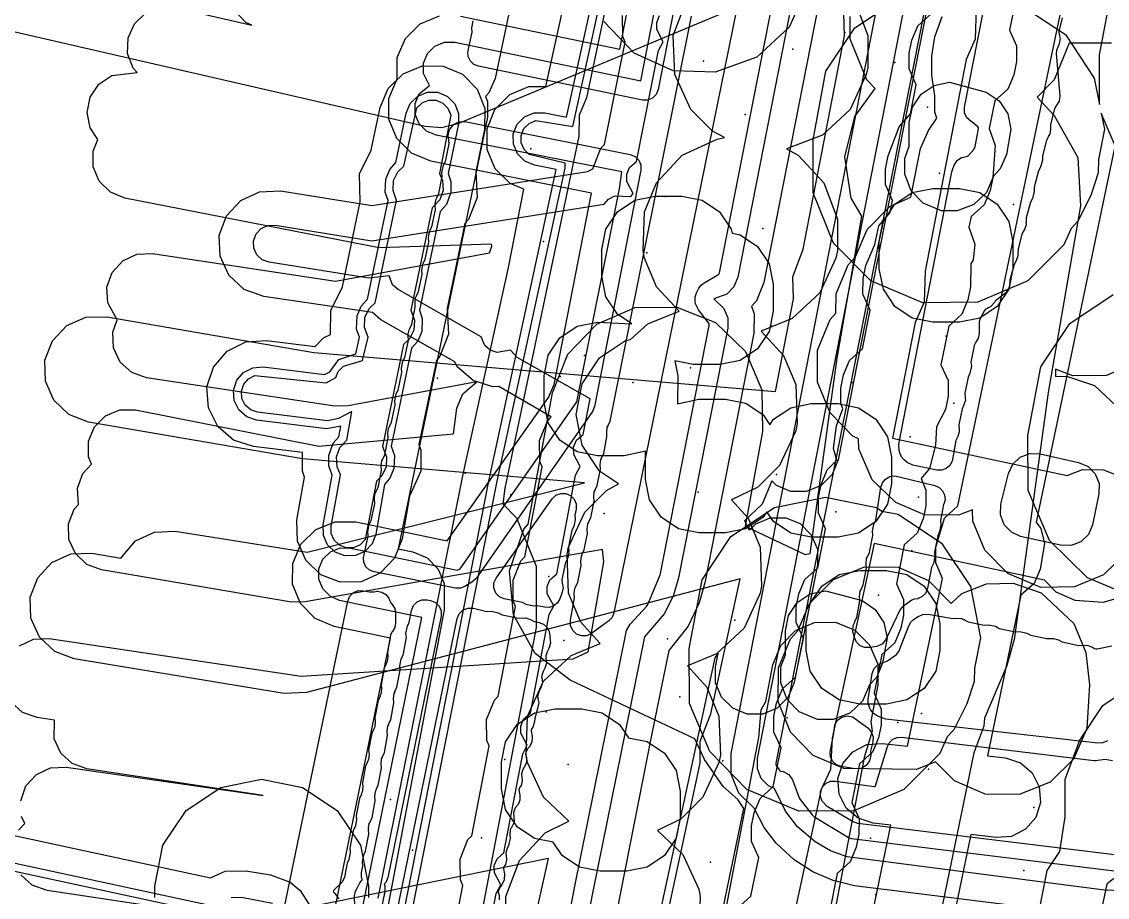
# Model space of a CAD drawing. Header units: metres. Extents: x 3158 to 3711, y 9867 to 11440.
# Drawn here: x 3332.65 to 3373.27, y 10720.87 to 10753.62 of the extents above; entities that cross this region are included whole.
import ezdxf

# ---------------------------------------------------------------- set-up
doc = ezdxf.new("R2010")
doc.units = ezdxf.units.M
for name, color, linetype in [('AI_GREENING_EXCLUSIONS', 1, 'Continuous'), ('AI_GREENING_LAWN', 82, 'Continuous'), ('AI_GREENING_REJECTED', 6, 'Continuous')]:
    doc.layers.add(name, color=color, linetype=linetype)

msp = doc.modelspace()

# ---------------------------------------------------------------- linework, layer by layer
at = {"layer": 'AI_GREENING_EXCLUSIONS'}
for points in [[(3378.66, 10815.818), (3363.198, 10737.231), (3362.975, 10736.69), (3362.562, 10736.275), (3362.022, 10736.05), (3361.436, 10736.049), (3360.895, 10736.271), (3360.723, 10736.443), (3360.356, 10735.572), (3359.703, 10734.957), (3359.877, 10734.6), (3360.118, 10734.841), (3360.658, 10735.066), (3361.243, 10735.067), (3361.785, 10734.845), (3362.199, 10734.432), (3362.424, 10733.891), (3362.426, 10733.306), (3361.559, 10728.901), (3361.336, 10728.36), (3360.923, 10727.945), (3360.383, 10727.72), (3359.797, 10727.719), (3359.256, 10727.941), (3358.842, 10728.354), (3358.616, 10728.895), (3358.615, 10729.48), (3358.718, 10730), (3358.594, 10729.829), (3356.417, 10719.764)], [(3373.047, 10720.147), (3363.82, 10721.301), (3363.011, 10721.499), (3362.251, 10721.827), (3361.554, 10722.276), (3360.889, 10722.899), (3360.439, 10723.481), (3360.057, 10724.203), (3359.492, 10724.763), (3359.198, 10725.48), (3359.199, 10726.254), (3366, 10761.048), (3368.913, 10775.19)], [(3373.847, 10721.116), (3373.17, 10721.14), (3363.536, 10722.382), (3362.913, 10722.611), (3362.338, 10722.94), (3361.68, 10723.511), (3361.23, 10724.093), (3360.824, 10724.943), (3360.598, 10725.039), (3360.326, 10725.315), (3360.179, 10725.673), (3360.18, 10726.06), (3366.979, 10760.846), (3369.893, 10774.994)], [(3373.385, 10774.372), (3373.025, 10773.615), (3370.524, 10762.243), (3370.905, 10761.408), (3370.884, 10760.627), (3369.98, 10756.647), (3369.662, 10755.934), (3369.096, 10755.397), (3368.554, 10755.115), (3368.363, 10754.134), (3368.326, 10752.971), (3367.989, 10752.206), (3366.453, 10744.291), (3366.416, 10743.127), (3366.079, 10742.363), (3365.241, 10738.044), (3371.768, 10736.642), (3372.345, 10736.871), (3373.126, 10736.859), (3374.111, 10736.476)], [(3352.79, 10763.019), (3350.365, 10751.493), (3350.135, 10750.955), (3350.005, 10750.828), (3350.082, 10750.638), (3350.077, 10750.053), (3346.738, 10733.906), (3347.291, 10733.791), (3347.83, 10733.563), (3348.24, 10733.146), (3348.46, 10732.604), (3348.466, 10731.617), (3346.298, 10720.257)], [(3356.215, 10762.299), (3353.79, 10750.772), (3353.511, 10750.119), (3353.505, 10749.344), (3350.731, 10736.176), (3350.659, 10735.583), (3351.165, 10735.069), (3351.898, 10733.261), (3351.904, 10730.96), (3349.736, 10719.601)], [(3344.376, 10715.453), (3347.628, 10731.338), (3344.549, 10731.975), (3344.19, 10732.127), (3343.916, 10732.405), (3343.769, 10732.766), (3343.772, 10733.156), (3343.924, 10733.516), (3344.202, 10733.79), (3344.564, 10733.936), (3344.954, 10733.933), (3345.191, 10733.884), (3345.201, 10733.884), (3348.943, 10733.111), (3349.053, 10733.154), (3353.42, 10739.404), (3355.023, 10747.365), (3355.104, 10748.005), (3348.156, 10749.38), (3347.796, 10749.529), (3347.52, 10749.804), (3347.37, 10750.165), (3347.37, 10750.555), (3347.519, 10750.916), (3347.908, 10751.239), (3347.681, 10751.683), (3347.683, 10752.073), (3347.836, 10752.433), (3348.113, 10752.706), (3348.475, 10752.853), (3348.865, 10752.85), (3355.819, 10751.412), (3357.303, 10758.984)], [(3349.068, 10753.829), (3355.032, 10752.596), (3356.312, 10759.127)], [(3362.176, 10757.973), (3359.446, 10744.063), (3359.298, 10743.702), (3359.036, 10743.435), (3358.547, 10743.25), (3358.929, 10742.894), (3359.07, 10742.547), (3359.071, 10742.157), (3357.234, 10732.822), (3357.044, 10732.169), (3356.701, 10731.48), (3355.952, 10730.608), (3354.029, 10721.083), (3351.634, 10708.817)], [(3363.173, 10757.895), (3360.427, 10743.87), (3360.148, 10743.176), (3359.956, 10742.973), (3360.057, 10742.712), (3360.052, 10741.964), (3358.216, 10732.629), (3358.001, 10731.882), (3357.586, 10731.013), (3356.868, 10730.095), (3356.211, 10726.867), (3352.679, 10708.95)], [(3345.985, 10720.84), (3349.172, 10736.7), (3350.871, 10744.423), (3351.444, 10747.353), (3350.925, 10747.566), (3350.371, 10748.115), (3350.07, 10748.835), (3350.067, 10749.615), (3350.362, 10750.338), (3350.912, 10750.892), (3351.632, 10751.193), (3352.261, 10751.196), (3353.517, 10756.866)], [(3346.933, 10720.229), (3350.15, 10736.491), (3352.651, 10748.093), (3351.839, 10748.252), (3351.478, 10748.399), (3351.201, 10748.674), (3351.05, 10749.034), (3351.048, 10749.424), (3351.196, 10749.785), (3351.471, 10750.062), (3351.831, 10750.213), (3352.221, 10750.215), (3353.041, 10750.055), (3354.496, 10756.658)], [(3347.228, 10720.17), (3350.443, 10736.429), (3352.992, 10748.14), (3352.994, 10748.332), (3351.643, 10748.65), (3351.449, 10748.842), (3351.344, 10749.094), (3351.343, 10749.367), (3351.446, 10749.62), (3351.639, 10749.814), (3351.89, 10749.919), (3353.273, 10749.704), (3354.789, 10756.596)], [(3364.027, 10756.093), (3348.967, 10749.798), (3348.365, 10749.65), (3347.747, 10749.694), (3328.982, 10754.011)], [(3362.059, 10754.94), (3361.364, 10753.412), (3360.157, 10752.297), (3358.596, 10751.729), (3357.031, 10751.788), (3355.565, 10752.438), (3354.43, 10753.623)], [(3370.082, 10754.219), (3371.704, 10753.136), (3372.788, 10751.513), (3372.984, 10750.528), (3372.984, 10752.375), (3373.469, 10754.94)], [(3350.77, 10719.71), (3350.77, 10720.897), (3351.278, 10722.252), (3352.238, 10723.283), (3353.126, 10723.712), (3352.182, 10724.612), (3351.579, 10725.917), (3351.524, 10726.188), (3351.579, 10727.647), (3352.182, 10728.952), (3353.213, 10729.911), (3354.293, 10730.363), (3353.571, 10731.156), (3353.118, 10732.24), (3353.063, 10733.698), (3353.118, 10733.969), (3353.72, 10735.274), (3354.531, 10736.085), (3354.982, 10736.33), (3354.273, 10736.804), (3353.623, 10737.777), (3353.395, 10738.925), (3353.623, 10740.073), (3354.273, 10741.046), (3355.246, 10741.696), (3355.429, 10741.733), (3356.086, 10742.317), (3357.249, 10742.787), (3356.41, 10743.698), (3355.957, 10744.781), (3355.902, 10745.052), (3355.957, 10746.511), (3356.41, 10747.594), (3357.37, 10748.626), (3358.674, 10749.229), (3358.944, 10749.283), (3358.502, 10749.524), (3357.692, 10750.335), (3357.09, 10751.64), (3357.035, 10753.098), (3357.543, 10754.453)], [(3363.801, 10754.453), (3364.309, 10753.098), (3364.309, 10751.911), (3364.255, 10751.64), (3363.652, 10750.335), (3362.62, 10749.375), (3361.267, 10748.867), (3361.709, 10748.626), (3362.668, 10747.594), (3363.176, 10746.24), (3363.176, 10745.052), (3363.122, 10744.781), (3362.519, 10743.476), (3361.487, 10742.517), (3360.324, 10742.047), (3361.163, 10741.136), (3361.616, 10740.053), (3361.671, 10738.594), (3361.616, 10738.323), (3361.014, 10737.018), (3360.203, 10736.208), (3359.216, 10735.738), (3359.83, 10735.053), (3360.283, 10733.969), (3360.338, 10732.511), (3360.283, 10732.24), (3359.68, 10730.935), (3358.649, 10729.975), (3357.569, 10729.524), (3358.291, 10728.73), (3358.744, 10727.647), (3358.799, 10726.188), (3358.744, 10725.917), (3358.142, 10724.612), (3357.331, 10723.802), (3356.443, 10723.374), (3357.388, 10722.473), (3357.99, 10721.168), (3358.045, 10720.897), (3357.99, 10719.439)], [(3373.798, 10748.449), (3373.049, 10750.2), (3373.168, 10749.6), (3372.943, 10748.466), (3372.927, 10747.961), (3372.659, 10747.122), (3372.172, 10746.155), (3371.923, 10745.888), (3371.651, 10745.275), (3370.3, 10743.925), (3368.431, 10743.127), (3366.374, 10743.111), (3364.427, 10743.925), (3363.033, 10745.339), (3362.262, 10747.223), (3362.262, 10749.201), (3362.747, 10751.766), (3363.831, 10753.389), (3365.453, 10754.472)], [(3369.911, 10754.786), (3369.609, 10753.307), (3369.881, 10752.714), (3369.878, 10752.128), (3369.778, 10751.638), (3369.551, 10751.099), (3369.067, 10750.66), (3368.856, 10749.627), (3369.077, 10748.99), (3368.991, 10747.796), (3368.891, 10747.306), (3368.663, 10746.767), (3368.179, 10746.328), (3368.098, 10745.931), (3368.319, 10745.295), (3368.254, 10744.714), (3368.172, 10744.567), (3368.153, 10743.704), (3368.053, 10743.214), (3367.827, 10742.675), (3367.343, 10742.236), (3367.049, 10740.789), (3367.321, 10740.195), (3367.319, 10739.61), (3367.219, 10739.12), (3366.878, 10738.467), (3366.841, 10737.787), (3366.615, 10736.912), (3366.31, 10736.533), (3366.487, 10736.101), (3366.484, 10735.516), (3366.384, 10735.026), (3366.158, 10734.486), (3365.674, 10734.047), (3365.38, 10732.6), (3365.652, 10732.006), (3365.65, 10731.421), (3365.55, 10730.931), (3365.323, 10730.391), (3364.84, 10729.952), (3364.545, 10728.505), (3364.818, 10727.912), (3364.815, 10727.326), (3364.715, 10726.836), (3364.489, 10726.297), (3364.005, 10725.857), (3363.711, 10724.411), (3363.983, 10723.817), (3363.981, 10723.232), (3363.881, 10722.742), (3363.654, 10722.202), (3363.171, 10721.763), (3362.876, 10720.316)], [(3338.432, 10754.137), (3341.264, 10753.486), (3341.043, 10753.585), (3340.641, 10754.011)], [(3332.566, 10730.28), (3333.095, 10730.529), (3333.68, 10730.556), (3343.111, 10729.139), (3353.293, 10729.794), (3353.853, 10730.055), (3354.439, 10733.423), (3354.39, 10733.882), (3343.258, 10731.917), (3342.748, 10731.915), (3335.634, 10733.114), (3335.087, 10733.322), (3334.661, 10733.723), (3334.421, 10734.257), (3334.404, 10734.842), (3334.612, 10735.389), (3334.779, 10735.567), (3334.744, 10736.167), (3334.943, 10736.718), (3335.263, 10737.07), (3335.15, 10737.343), (3335.15, 10737.929), (3335.374, 10738.469), (3335.788, 10738.883), (3336.329, 10739.107), (3336.914, 10739.107), (3343.776, 10737.739), (3348.805, 10738.202), (3348.934, 10739.169), (3349.163, 10739.707), (3349.68, 10740.156), (3344.874, 10739.248), (3344.373, 10739.239), (3337.322, 10740.299), (3336.772, 10740.497), (3336.339, 10740.891), (3336.09, 10741.421), (3336.062, 10742.005), (3336.227, 10742.474), (3335.869, 10743.103), (3335.842, 10743.688), (3336.04, 10744.238), (3336.434, 10744.671), (3336.963, 10744.92), (3337.548, 10744.948), (3344.4, 10743.918), (3350.16, 10744.973), (3350.24, 10745.23), (3350.233, 10745.305), (3346.03, 10745.163), (3336.51, 10747.017), (3335.969, 10747.239), (3335.553, 10747.651), (3335.327, 10748.191), (3335.325, 10748.776), (3335.503, 10749.213), (3335.213, 10749.645), (3335.097, 10750.219), (3335.21, 10750.793), (3335.533, 10751.281), (3336.019, 10751.607), (3336.971, 10751.724), (3336.825, 10751.88), (3336.617, 10752.427), (3336.634, 10753.012), (3336.874, 10753.546), (3337.3, 10753.947)], [(3356.541, 10718.943), (3358.042, 10725.882), (3358.035, 10726.712), (3358.443, 10727.735), (3359.535, 10732.785), (3343.305, 10728.528), (3342.471, 10728.49), (3334.621, 10729.791), (3333.891, 10730.066), (3333.321, 10730.6), (3333, 10731.311), (3332.975, 10732.091), (3333.25, 10732.821), (3333.784, 10733.39), (3334.495, 10733.712), (3335.275, 10733.737), (3336.356, 10733.558), (3336.911, 10734.203), (3337.62, 10734.53), (3338.399, 10734.562), (3343.34, 10733.784), (3353.709, 10736.375), (3343.162, 10737.264), (3335.149, 10738.646), (3334.42, 10738.927), (3333.855, 10739.465), (3333.539, 10740.179), (3333.52, 10740.959), (3333.801, 10741.687), (3334.339, 10742.252), (3335.052, 10742.568), (3335.832, 10742.587), (3343.586, 10741.242), (3360.862, 10739.786), (3361.534, 10743.249), (3361.51, 10744.079), (3361.896, 10745.11), (3363.445, 10753.092), (3363.42, 10753.923)], [(3348.504, 10717.954), (3349.154, 10721.314), (3349.066, 10721.522), (3349.059, 10722.302), (3349.352, 10723.026), (3349.494, 10723.17), (3350.144, 10726.531), (3350.056, 10726.738), (3350.049, 10727.519), (3350.342, 10728.242), (3350.484, 10728.387), (3351.134, 10731.748), (3351.046, 10731.955), (3351.039, 10732.735), (3351.331, 10733.459), (3351.474, 10733.604), (3352.124, 10736.965), (3352.036, 10737.172), (3352.029, 10737.952), (3352.321, 10738.676), (3352.468, 10738.846), (3350.505, 10739.975), (3350.281, 10739.959), (3349.54, 10740.205), (3348.95, 10740.715), (3348.859, 10740.897), (3346.091, 10742.47), (3345.773, 10742.744), (3341.707, 10743.339), (3340.975, 10743.609), (3340.402, 10744.14), (3340.076, 10744.849), (3340.046, 10745.628), (3340.317, 10746.36), (3340.847, 10746.933), (3341.556, 10747.259), (3342.335, 10747.289), (3345.758, 10746.744), (3353.822, 10748.011), (3354.022, 10748.113), (3354.318, 10748.888), (3354.462, 10749.032), (3355.227, 10752.859), (3355.14, 10753.067), (3355.138, 10753.847)], [(3349.707, 10717.319), (3350.408, 10721.013), (3350.58, 10721.338), (3350.339, 10721.787), (3350.337, 10722.06), (3350.439, 10722.313), (3350.697, 10722.536), (3351.398, 10726.23), (3351.57, 10726.554), (3351.329, 10727.003), (3351.327, 10727.276), (3351.429, 10727.53), (3351.687, 10727.753), (3352.388, 10731.447), (3352.56, 10731.771), (3352.319, 10732.22), (3352.316, 10732.493), (3352.419, 10732.746), (3352.677, 10732.969), (3353.377, 10736.663), (3353.55, 10736.988), (3353.309, 10737.437), (3353.306, 10737.71), (3353.409, 10737.963), (3353.666, 10738.186), (3353.919, 10739.517), (3351.196, 10741.064), (3350.944, 10741.332), (3350.441, 10741.249), (3350.182, 10741.335), (3349.976, 10741.514), (3349.848, 10741.83), (3346.733, 10743.6), (3346.526, 10743.779), (3346.397, 10744.112), (3345.646, 10744.028), (3341.911, 10744.623), (3341.655, 10744.717), (3341.454, 10744.903), (3341.34, 10745.151), (3341.33, 10745.424), (3341.424, 10745.68), (3341.61, 10745.881), (3341.858, 10745.995), (3342.131, 10746.005), (3345.757, 10745.428), (3354.447, 10746.793), (3354.605, 10746.979), (3354.848, 10747.104), (3355.451, 10747.088), (3355.536, 10747.192), (3355.298, 10747.643), (3355.297, 10747.916), (3355.401, 10748.168), (3355.66, 10748.39), (3356.478, 10752.549), (3356.653, 10752.873), (3356.415, 10753.323), (3356.414, 10753.596), (3356.518, 10753.849)], [(3343.601, 10716.651), (3346.448, 10730.561), (3344.347, 10730.995), (3343.628, 10731.299), (3343.08, 10731.855), (3342.787, 10732.579), (3342.793, 10733.359), (3343.097, 10734.078), (3343.653, 10734.625), (3344.376, 10734.918), (3345.157, 10734.912), (3345.393, 10734.864), (3345.403, 10734.864), (3348.574, 10734.209), (3352.369, 10739.57), (3352.575, 10740.051), (3353.977, 10747.208), (3347.962, 10748.399), (3347.241, 10748.697), (3346.689, 10749.248), (3346.389, 10749.969), (3346.389, 10750.749), (3346.702, 10751.486), (3346.704, 10752.276), (3347.008, 10752.994), (3347.564, 10753.542), (3348.287, 10753.835)], [(3358.844, 10720.16), (3359.679, 10724.188), (3359.446, 10724.532), (3358.904, 10725.014), (3358.201, 10726.03), (3357.844, 10726.792), (3353.178, 10728.989), (3351.861, 10729.987), (3351.059, 10731.433), (3350.91, 10733.08), (3351.44, 10734.645), (3351.608, 10734.828), (3352.508, 10739.736), (3353.084, 10741.186), (3354.171, 10742.306), (3355.604, 10742.925), (3357.164, 10742.948), (3358.615, 10742.372), (3359.735, 10741.285), (3360.353, 10739.852), (3360.377, 10738.292), (3359.727, 10734.748), (3361.964, 10733.694), (3362.159, 10733.732), (3363.165, 10741.034), (3364.089, 10746.352), (3363.685, 10747.019), (3363.449, 10748.561), (3363.821, 10750.077), (3364.587, 10751.12), (3364.278, 10751.45), (3363.658, 10752.972), (3363.658, 10753.815)], [(3359.453, 10720.476), (3359.936, 10720.915), (3360.231, 10722.362), (3359.958, 10722.955), (3359.961, 10723.541), (3360.061, 10724.031), (3360.288, 10724.57), (3360.771, 10725.01), (3361.066, 10726.456), (3360.793, 10727.05), (3360.796, 10727.635), (3360.896, 10728.125), (3361.122, 10728.665), (3361.605, 10729.104), (3361.9, 10730.551), (3361.628, 10731.145), (3361.63, 10731.73), (3361.73, 10732.22), (3361.957, 10732.759), (3362.44, 10733.199), (3362.735, 10734.646), (3362.462, 10735.239), (3362.465, 10735.824), (3362.565, 10736.314), (3362.791, 10736.854), (3363.156, 10737.215), (3363.029, 10737.655), (3363.147, 10738.501), (3363.375, 10739.143), (3363.297, 10739.334), (3363.299, 10739.919), (3363.399, 10740.409), (3363.626, 10740.949), (3364.109, 10741.388), (3364.404, 10742.835), (3364.131, 10743.429), (3364.134, 10744.014), (3364.234, 10744.504), (3364.574, 10745.288), (3364.723, 10745.99), (3365.148, 10746.479), (3365.241, 10746.931), (3364.969, 10747.525), (3364.972, 10748.11), (3365.073, 10748.6), (3365.482, 10749.689), (3365.906, 10750.176), (3366.128, 10751.261), (3365.856, 10751.854), (3365.859, 10752.44), (3365.959, 10752.93), (3366.186, 10753.469), (3366.669, 10753.908)], [(3374.012, 10733.786), (3373.135, 10732.931), (3372.051, 10732.478), (3370.782, 10732.461), (3369.55, 10732.976), (3368.695, 10733.853), (3368.242, 10734.937), (3368.225, 10735.363), (3367.707, 10735.164), (3366.438, 10735.181), (3365.355, 10735.634), (3364.478, 10736.489), (3364.478, 10736.489), (3363.979, 10737.64), (3363.963, 10738.019), (3363.752, 10738.122), (3362.903, 10738.99), (3362.436, 10740.143), (3362.436, 10741.331), (3362.903, 10742.484), (3363.116, 10742.715), (3363.13, 10743.447), (3363.583, 10744.531), (3363.855, 10744.821), (3364.284, 10745.847), (3365.133, 10746.714), (3365.919, 10747.058), (3366.285, 10748.879), (3366.584, 10749.552), (3366.899, 10750.006), (3366.821, 10750.236), (3366.821, 10750.865), (3366.704, 10751.608), (3366.705, 10752.326), (3366.822, 10753.053), (3367.099, 10753.809)], [(3364.146, 10718.627), (3365.179, 10723.569), (3364.51, 10723.648), (3363.953, 10723.829), (3363.508, 10724.209), (3363.243, 10724.731), (3363.197, 10725.314), (3363.378, 10725.871), (3363.758, 10726.316), (3364.279, 10726.582), (3364.863, 10726.628), (3365.795, 10726.517), (3367.109, 10732.799), (3366.853, 10733.38), (3366.858, 10733.965), (3367.186, 10735.054), (3367.677, 10735.514), (3371.516, 10753.877)], [(3374.45, 10753.249), (3370.613, 10734.901), (3370.783, 10734.667), (3370.918, 10734.098), (3370.764, 10733.149), (3370.535, 10732.61), (3370.042, 10732.17), (3368.786, 10726.163), (3369.463, 10726.082), (3370.02, 10725.901), (3370.465, 10725.521), (3370.73, 10725), (3370.776, 10724.416), (3370.595, 10723.86), (3370.215, 10723.415), (3369.694, 10723.149), (3369.11, 10723.103), (3368.17, 10723.215), (3367.316, 10719.13)], [(3373.434, 10752.814), (3371.85, 10752.814), (3371.28, 10751.45), (3370.654, 10750.803), (3371.285, 10750.113), (3372.173, 10748.535), (3372.275, 10746.728), (3371.061, 10739.747), (3369.784, 10730.512), (3369.503, 10729.505), (3368.682, 10727.576), (3368.658, 10727.274), (3368.281, 10726.27), (3365.856, 10714.569)], [(3374.334, 10732.067), (3372.529, 10732.822), (3371.114, 10734.216), (3370.316, 10736.085), (3370.3, 10738.142), (3370.785, 10740.707), (3371.869, 10742.329), (3373.491, 10743.413)], [(3374.4, 10740.886), (3373.25, 10740.388), (3371.981, 10740.371), (3371.336, 10740.623), (3371.336, 10740.355), (3371.75, 10740.366), (3372.8, 10740.014), (3374.024, 10738.855)], [(3373.85, 10732.103), (3373.104, 10731.892), (3372.076, 10731.973), (3371.359, 10732.282), (3370.924, 10732.732), (3364.556, 10734.1), (3362.982, 10726.819), (3362.919, 10725.656), (3362.566, 10724.899), (3360.784, 10716.656)], [(3352.558, 10686.692), (3360.24, 10726.851), (3360.318, 10727.88), (3360.498, 10728.198), (3360.761, 10729.568), (3361.055, 10730.291), (3361.604, 10730.846), (3362.323, 10731.15), (3363.103, 10731.155), (3363.826, 10730.861), (3364.381, 10730.313), (3364.685, 10729.594), (3364.69, 10728.813), (3364.427, 10727.445), (3364.477, 10727.085), (3364.17, 10726.103), (3356.438, 10685.686)], [(3352.558, 10686.692), (3360.24, 10726.851), (3360.318, 10727.88), (3360.498, 10728.198), (3360.761, 10729.568), (3361.055, 10730.291), (3361.604, 10730.846), (3362.323, 10731.15), (3363.103, 10731.155), (3363.826, 10730.861), (3364.381, 10730.313), (3364.685, 10729.594), (3364.69, 10728.813), (3364.427, 10727.445), (3364.477, 10727.085), (3364.17, 10726.103), (3356.438, 10685.686)], [(3370.724, 10720.347), (3371.028, 10721.878), (3371.499, 10722.581), (3371.499, 10722.581), (3371.699, 10723.877), (3371.699, 10725.283), (3372.24, 10726.75), (3373.108, 10728.048), (3374.405, 10728.915), (3375.936, 10729.219), (3377.467, 10728.915), (3378.764, 10728.048), (3379.631, 10726.75), (3379.797, 10725.916), (3380.041, 10725.283), (3380.057, 10724.045), (3380.13, 10723.652), (3380.057, 10722.881), (3379.808, 10722.062), (3379.336, 10721.236), (3378.761, 10719.831)], [(3332.614, 10724.483), (3332.813, 10725.033), (3333.206, 10725.466), (3333.736, 10725.715), (3334.321, 10725.743), (3341.691, 10724.679), (3335.095, 10725.671), (3334.544, 10725.869), (3334.111, 10726.263), (3333.862, 10726.793), (3333.876, 10727.493), (3333.234, 10727.59), (3332.683, 10727.788), (3332.25, 10728.182)], [(3337.631, 10720.857), (3337.631, 10721.283), (3337.936, 10722.814), (3338.803, 10724.112), (3340.1, 10724.979), (3341.631, 10725.283), (3343.162, 10724.979), (3344.46, 10724.112), (3345.327, 10722.814), (3345.631, 10721.283), (3345.631, 10720.857)], [(3332.537, 10723.381), (3332.767, 10723.633), (3332.642, 10723.898)], [(3329.687, 10720.264), (3329.4, 10720.989), (3329.413, 10721.77), (3329.723, 10722.486), (3330.284, 10723.028), (3331.009, 10723.315), (3331.789, 10723.303), (3339.711, 10721.594), (3340.264, 10721.842), (3341.044, 10721.864), (3341.965, 10721.708), (3342.694, 10721.43), (3343.071, 10721.124), (3343.493, 10720.467)], [(3330.527, 10720.806), (3330.384, 10721.169), (3330.39, 10721.559), (3330.545, 10721.917), (3330.826, 10722.188), (3331.188, 10722.332), (3331.579, 10722.325), (3339.8, 10720.552)], [(3351.636, 10719.077), (3352.366, 10722.321), (3341.248, 10720.065)], [(3330.969, 10720.772), (3330.779, 10720.968), (3330.679, 10721.222), (3330.683, 10721.495), (3330.792, 10721.746), (3330.988, 10721.936), (3331.242, 10722.036), (3331.515, 10722.032), (3339.783, 10720.248)], [(3340.727, 10720.052), (3333.6, 10721.124), (3333.049, 10721.322), (3332.616, 10721.716)], [(3373.516, 10721.572), (3373.254, 10721.355), (3372.51, 10717.832)], [(3340.487, 10720.867), (3340.877, 10720.878), (3342.031, 10720.653)]]:
    msp.add_lwpolyline(points, dxfattribs=at)
for points in [[(3344.221, 10742.817), (3344.656, 10743.698), (3345.321, 10746.877), (3345.291, 10747.934), (3345.726, 10748.815), (3346.06, 10750.409), (3346.365, 10751.127), (3346.923, 10751.674), (3347.647, 10751.965), (3348.427, 10751.958), (3349.145, 10751.652), (3349.691, 10751.095), (3349.983, 10750.371), (3349.975, 10749.591), (3349.643, 10748.005), (3349.693, 10747.045), (3349.371, 10746.226), (3349.238, 10746.067), (3348.573, 10742.887), (3348.622, 10741.928), (3348.3, 10741.108), (3348.168, 10740.95), (3347.511, 10737.812), (3347.581, 10737.596), (3347.581, 10736.805), (3347.167, 10735.868), (3346.889, 10734.281), (3346.607, 10733.553), (3346.068, 10732.989), (3345.355, 10732.673), (3344.574, 10732.655), (3343.847, 10732.937), (3343.282, 10733.476), (3342.967, 10734.19), (3342.949, 10734.97), (3343.232, 10736.583), (3343.16, 10736.805), (3343.16, 10737.501), (3341.321, 10737.728), (3340.58, 10737.974), (3339.989, 10738.484), (3339.639, 10739.181), (3339.582, 10739.959), (3339.827, 10740.7), (3340.337, 10741.291), (3341.034, 10741.641), (3341.813, 10741.698), (3343.63, 10741.473), (3343.94, 10741.798), (3344.204, 10741.915), (3344.221, 10742.817)], [(3366.306, 10750.914), (3366.792, 10751.239), (3367.366, 10751.353), (3368.743, 10750.986), (3369.229, 10750.661), (3369.554, 10750.174), (3369.668, 10749.6), (3369.497, 10748.654), (3369.27, 10748.112), (3369.019, 10747.842), (3368.749, 10747.232), (3368.28, 10746.784), (3367.66, 10746.542), (3367.067, 10746.542), (3366.383, 10746.827), (3365.935, 10747.296), (3365.693, 10747.915), (3365.693, 10748.509), (3365.866, 10748.964), (3365.866, 10749.853), (3365.981, 10750.427), (3366.306, 10750.914)], [(3345.182, 10742.126), (3345.201, 10742.619), (3345.352, 10742.98), (3345.586, 10743.24), (3346.36, 10746.935), (3346.252, 10747.243), (3346.272, 10747.736), (3346.423, 10748.098), (3346.657, 10748.357), (3347.039, 10750.205), (3347.191, 10750.564), (3347.47, 10750.837), (3347.832, 10750.983), (3348.222, 10750.979), (3348.581, 10750.826), (3348.854, 10750.547), (3349, 10750.185), (3348.996, 10749.795), (3348.605, 10747.947), (3348.712, 10747.639), (3348.712, 10747.243), (3348.542, 10746.785), (3348.308, 10746.525), (3347.534, 10742.83), (3347.642, 10742.521), (3347.622, 10742.028), (3347.471, 10741.667), (3347.237, 10741.407), (3346.476, 10737.745), (3346.6, 10737.398), (3346.581, 10736.905), (3346.43, 10736.544), (3346.225, 10736.314), (3345.904, 10734.453), (3345.763, 10734.089), (3345.494, 10733.807), (3345.137, 10733.649), (3344.747, 10733.64), (3344.383, 10733.781), (3344.101, 10734.051), (3343.943, 10734.408), (3343.934, 10734.798), (3344.264, 10736.655), (3344.14, 10737.003), (3344.14, 10737.398), (3344.311, 10737.857), (3344.515, 10738.087), (3344.588, 10738.487), (3344.054, 10738.397), (3341.444, 10738.721), (3341.073, 10738.843), (3340.778, 10739.098), (3340.603, 10739.447), (3340.574, 10739.836), (3340.697, 10740.207), (3340.952, 10740.502), (3341.301, 10740.677), (3341.69, 10740.706), (3343.985, 10740.421), (3344.18, 10740.525), (3344.516, 10740.98), (3345.155, 10741.201), (3345.289, 10741.818), (3345.182, 10742.126)], [(3345.611, 10741.821), (3345.476, 10742.185), (3345.495, 10742.559), (3345.655, 10742.892), (3345.879, 10743.105), (3346.681, 10746.938), (3346.546, 10747.303), (3346.566, 10747.677), (3346.725, 10748.009), (3346.95, 10748.222), (3347.439, 10750.395), (3347.634, 10750.586), (3347.888, 10750.688), (3348.161, 10750.685), (3348.412, 10750.578), (3348.603, 10750.383), (3348.705, 10750.13), (3348.283, 10747.944), (3348.399, 10747.677), (3348.418, 10747.303), (3348.293, 10746.953), (3348.015, 10746.66), (3347.213, 10742.826), (3347.348, 10742.462), (3347.328, 10742.088), (3347.169, 10741.755), (3346.944, 10741.542), (3346.154, 10737.729), (3346.306, 10737.339), (3346.287, 10736.965), (3346.127, 10736.632), (3345.928, 10736.436), (3345.51, 10734.25), (3345.322, 10734.053), (3345.072, 10733.942), (3344.799, 10733.936), (3344.544, 10734.035), (3344.346, 10734.223), (3344.236, 10734.473), (3344.23, 10734.746), (3344.586, 10736.672), (3344.454, 10736.965), (3344.434, 10737.339), (3344.559, 10737.689), (3344.812, 10737.964), (3345.01, 10739.042), (3344.507, 10738.773), (3344.091, 10738.695), (3341.481, 10739.018), (3341.221, 10739.104), (3341.015, 10739.283), (3340.892, 10739.527), (3340.872, 10739.799), (3340.958, 10740.059), (3341.136, 10740.265), (3341.38, 10740.388), (3344.043, 10740.112), (3344.412, 10740.309), (3344.5, 10740.537), (3344.688, 10740.735), (3345.409, 10740.95), (3345.611, 10741.821)], [(3354.506, 10743.331), (3354.354, 10744.096), (3354.354, 10745.096), (3354.506, 10745.861), (3354.94, 10746.51), (3355.589, 10746.944), (3356.354, 10747.096), (3357.354, 10747.096), (3358.119, 10746.944), (3358.768, 10746.51), (3359.202, 10745.861), (3359.232, 10745.708), (3359.542, 10745.647), (3360.191, 10745.213), (3360.624, 10744.564), (3360.777, 10743.799), (3360.777, 10742.799), (3360.624, 10742.034), (3360.191, 10741.385), (3359.542, 10740.951), (3358.777, 10740.799), (3357.777, 10740.799), (3357.089, 10740.936), (3357.2, 10740.378), (3357.189, 10739.325), (3357.989, 10739.5), (3358.989, 10739.5), (3359.754, 10739.348), (3360.403, 10738.914), (3360.649, 10738.546), (3360.784, 10738.748), (3361.433, 10739.182), (3362.198, 10739.334), (3363.198, 10739.334), (3363.963, 10739.182), (3364.612, 10738.748), (3365.046, 10738.099), (3365.198, 10737.334), (3365.198, 10736.334), (3365.046, 10735.569), (3364.612, 10734.92), (3363.963, 10734.486), (3363.198, 10734.334), (3362.198, 10734.334), (3361.433, 10734.486), (3360.784, 10734.92), (3360.538, 10735.288), (3360.403, 10735.086), (3359.754, 10734.652), (3358.989, 10734.5), (3357.989, 10734.5), (3357.224, 10734.652), (3356.575, 10735.086), (3356.141, 10735.735), (3355.989, 10736.5), (3356, 10737.553), (3355.2, 10737.378), (3354.2, 10737.378), (3353.435, 10737.53), (3352.786, 10737.964), (3352.352, 10738.613), (3352.2, 10739.378), (3352.2, 10740.378), (3352.352, 10741.143), (3352.786, 10741.792), (3353.435, 10742.226), (3354.2, 10742.378), (3355.477, 10742.323), (3354.94, 10742.682), (3354.506, 10743.331)], [(3369.156, 10746.796), (3369.59, 10746.147), (3369.742, 10745.381), (3369.742, 10744.381), (3369.59, 10743.616), (3369.156, 10742.967), (3368.507, 10742.534), (3367.742, 10742.381), (3366.742, 10742.381), (3365.976, 10742.534), (3365.328, 10742.967), (3364.894, 10743.616), (3364.742, 10744.381), (3364.742, 10745.381), (3364.894, 10746.147), (3365.328, 10746.796), (3365.976, 10747.229), (3366.742, 10747.381), (3367.742, 10747.381), (3368.507, 10747.229), (3369.156, 10746.796)], [(3370.018, 10737.337), (3370.379, 10737.473), (3370.765, 10737.462), (3372.202, 10737.138), (3372.555, 10736.982), (3372.823, 10736.703), (3372.965, 10736.344), (3372.961, 10735.958), (3372.72, 10734.806), (3372.565, 10734.444), (3372.283, 10734.17), (3371.917, 10734.026), (3371.523, 10734.035), (3370.026, 10734.37), (3369.689, 10734.523), (3369.419, 10734.806), (3369.279, 10735.17), (3369.293, 10735.58), (3369.573, 10736.725), (3369.736, 10737.074), (3370.018, 10737.337)], [(3360.815, 10735.451), (3362.729, 10735.832), (3364.642, 10735.451), (3364.841, 10735.318), (3365.444, 10735.198), (3367.066, 10734.114), (3368.15, 10732.492), (3368.531, 10730.579), (3368.305, 10729.444), (3368.289, 10728.94), (3368.021, 10728.1), (3367.534, 10727.134), (3367.285, 10726.866), (3367.013, 10726.254), (3365.662, 10724.904), (3363.793, 10724.105), (3361.736, 10724.09), (3359.789, 10724.904), (3358.396, 10726.318), (3357.64, 10728.123), (3357.624, 10730.18), (3358.109, 10732.745), (3359.193, 10734.367), (3360.815, 10735.451)], [(3360.972, 10729.457), (3361.425, 10730.54), (3361.697, 10730.831), (3362.126, 10731.856), (3363.032, 10732.762), (3364.186, 10733.23), (3365.443, 10733.215), (3366.584, 10732.724), (3367.426, 10731.865), (3367.826, 10732.239), (3368.757, 10732.589), (3369.751, 10732.615), (3370.801, 10732.263), (3372.025, 10731.105), (3372.471, 10730.03), (3372.605, 10728.813), (3372.511, 10727.186), (3372.013, 10726.036), (3371.135, 10725.181), (3369.97, 10724.711), (3368.701, 10724.728), (3367.551, 10725.226), (3366.846, 10725.931), (3366.14, 10725.65), (3363.415, 10725.686), (3362.274, 10726.178), (3361.425, 10727.046), (3360.958, 10728.199), (3360.972, 10729.457)], [(3366.423, 10732.512), (3366.857, 10731.864), (3367.009, 10731.098), (3367.009, 10730.098), (3366.857, 10729.333), (3366.423, 10728.684), (3365.775, 10728.25), (3365.009, 10728.098), (3364.009, 10728.098), (3363.244, 10728.25), (3362.595, 10728.684), (3362.161, 10729.333), (3362.009, 10730.098), (3362.009, 10731.098), (3362.161, 10731.864), (3362.595, 10732.512), (3363.244, 10732.946), (3364.009, 10733.098), (3365.009, 10733.098), (3365.775, 10732.946), (3366.423, 10732.512)], [(3361.668, 10731.892), (3362.155, 10732.218), (3362.729, 10732.332), (3364.105, 10731.965), (3364.591, 10731.639), (3364.916, 10731.153), (3365.031, 10730.579), (3364.859, 10729.632), (3364.632, 10729.091), (3364.381, 10728.821), (3364.111, 10728.211), (3363.642, 10727.763), (3363.022, 10727.52), (3362.429, 10727.52), (3361.746, 10727.806), (3361.298, 10728.274), (3361.055, 10728.894), (3361.055, 10729.488), (3361.229, 10729.942), (3361.229, 10730.832), (3361.343, 10731.406), (3361.668, 10731.892)], [(3352.609, 10727.921), (3353.609, 10727.921), (3354.374, 10727.769), (3355.023, 10727.335), (3355.361, 10726.83), (3356.057, 10726.692), (3356.706, 10726.258), (3357.14, 10725.609), (3357.292, 10724.844), (3357.292, 10723.844), (3357.14, 10723.079), (3356.706, 10722.43), (3356.057, 10721.996), (3355.292, 10721.844), (3354.292, 10721.844), (3353.527, 10721.996), (3352.878, 10722.43), (3352.54, 10722.935), (3351.844, 10723.073), (3351.195, 10723.507), (3350.761, 10724.156), (3350.609, 10724.921), (3350.609, 10725.921), (3350.761, 10726.686), (3351.195, 10727.335), (3351.844, 10727.769), (3352.609, 10727.921)]]:
    msp.add_lwpolyline(points, close=True, dxfattribs=at)
at = {"layer": 'AI_GREENING_LAWN'}
for points in [[(3379.667, 10821.117), (3360.871, 10725.885), (3360.871, 10725.839), (3360.889, 10725.796), (3360.991, 10725.642), (3361.022, 10725.61), (3361.062, 10725.592), (3361.145, 10725.571), (3361.357, 10725.46), (3361.494, 10725.263), (3361.75, 10724.586), (3361.786, 10724.522), (3362.226, 10723.952), (3362.295, 10723.891), (3363.611, 10723.1), (3363.708, 10723.067), (3373.847, 10721.823)], [(3371.579, 10753.76), (3371.463, 10753.253), (3371.461, 10753.214), (3371.481, 10753.138), (3371.478, 10753.137), (3371.511, 10752.992), (3371.476, 10752.798), (3371.376, 10752.545), (3371.36, 10752.434), (3371.494, 10750.851), (3371.468, 10750.646), (3371.362, 10750.469), (3371.361, 10750.468), (3371.303, 10750.363), (3371.15, 10749.77), (3371.153, 10749.605), (3371.12, 10749.418), (3371.079, 10749.353), (3371.085, 10749.35), (3370.997, 10749.189), (3370.845, 10748.602), (3370.847, 10748.442), (3370.78, 10748.182), (3370.699, 10748.043), (3370.54, 10747.433), (3370.542, 10747.273), (3370.474, 10747.013), (3370.394, 10746.875), (3370.239, 10746.288), (3370.237, 10746.105), (3370.231, 10746.105), (3370.234, 10746.028), (3370.171, 10745.849), (3370.088, 10745.706), (3369.934, 10745.119), (3369.932, 10744.937), (3369.925, 10744.937), (3369.929, 10744.86), (3369.866, 10744.681), (3369.783, 10744.538), (3369.628, 10743.951), (3369.627, 10743.828), (3369.571, 10743.603), (3369.419, 10743.428), (3369.101, 10743.198), (3369.074, 10743.172), (3369.048, 10743.123), (3368.915, 10742.963), (3368.796, 10742.904), (3368.798, 10742.9), (3368.707, 10742.855), (3368.676, 10742.817), (3368.504, 10742.492), (3368.475, 10742.376), (3368.476, 10741.961), (3368.443, 10741.781), (3368.353, 10741.633), (3368.292, 10741.51), (3368.173, 10740.891), (3368.187, 10740.731), (3368.136, 10740.468), (3368.065, 10740.324), (3367.949, 10739.728), (3367.96, 10739.546), (3367.953, 10739.545), (3367.962, 10739.469), (3367.911, 10739.286), (3367.837, 10739.138), (3367.722, 10738.542), (3367.732, 10738.359), (3367.726, 10738.359), (3367.734, 10738.283), (3367.684, 10738.1), (3367.61, 10737.952), (3367.489, 10737.326), (3367.471, 10737.186), (3367.386, 10737.026), (3367.248, 10736.907), (3367.078, 10736.845), (3366.896, 10736.848), (3366.001, 10737.029), (3365.784, 10737.131), (3365.683, 10737.214), (3365.583, 10737.322), (3365.52, 10737.455), (3365.482, 10737.578), (3365.469, 10737.821), (3367.458, 10748.003), (3367.48, 10748.083), (3367.544, 10748.253), (3367.651, 10748.424), (3367.651, 10748.424), (3367.818, 10748.539), (3367.94, 10748.563), (3367.939, 10748.567), (3368.041, 10748.588), (3368.081, 10748.618), (3368.276, 10748.84), (3368.333, 10748.957), (3368.455, 10749.615), (3368.455, 10749.656), (3368.428, 10749.687), (3368.202, 10749.873), (3368.177, 10749.887), (3368.022, 10750.024), (3367.936, 10750.212), (3367.933, 10750.418), (3371.835, 10770.25)], [(3360.443, 10759.221), (3354.809, 10731.511), (3354.741, 10731.341), (3354.616, 10731.208), (3353.977, 10730.738), (3353.798, 10730.655), (3353.601, 10730.647), (3353.416, 10730.717), (3353.273, 10730.852), (3353.193, 10731.033), (3353.189, 10731.23), (3353.342, 10732.075), (3353.329, 10732.234), (3353.35, 10732.425), (3353.388, 10732.494), (3353.381, 10732.497), (3353.46, 10732.662), (3353.583, 10733.276), (3353.571, 10733.441), (3353.593, 10733.63), (3353.63, 10733.697), (3353.624, 10733.7), (3353.703, 10733.865), (3353.825, 10734.48), (3353.813, 10734.644), (3353.836, 10734.833), (3353.873, 10734.9), (3353.867, 10734.903), (3353.945, 10735.068), (3354.068, 10735.683), (3354.056, 10735.848), (3354.056, 10735.848), (3354.078, 10736.036), (3354.115, 10736.104), (3354.109, 10736.106), (3354.188, 10736.271), (3354.311, 10736.886), (3354.299, 10737.051), (3354.321, 10737.24), (3354.358, 10737.307), (3354.352, 10737.31), (3354.43, 10737.475), (3354.553, 10738.089), (3354.541, 10738.254), (3354.564, 10738.443), (3354.601, 10738.51), (3354.595, 10738.513), (3354.673, 10738.678), (3357.72, 10753.832)], [(3357.991, 10758.859), (3356.468, 10751.08), (3356.393, 10750.898), (3356.254, 10750.759), (3356.072, 10750.685), (3355.876, 10750.686), (3349.746, 10751.953), (3349.576, 10752.023), (3349.443, 10752.149), (3349.364, 10752.314), (3349.35, 10752.497), (3349.365, 10752.546), (3349.359, 10752.547), (3349.503, 10753.231), (3349.493, 10753.392), (3349.548, 10753.654)], [(3350.928, 10708.853), (3353.342, 10721.217), (3353.342, 10721.221), (3355.287, 10730.847), (3355.414, 10731.091), (3356.035, 10731.748), (3356.085, 10731.824), (3356.538, 10732.935), (3356.552, 10732.981), (3358.378, 10742.263), (3358.377, 10742.314), (3358.354, 10742.359), (3357.973, 10742.84), (3357.871, 10743.07), (3357.854, 10743.171), (3357.853, 10743.328), (3357.902, 10743.478), (3357.989, 10743.649), (3358.074, 10743.768), (3358.19, 10743.858), (3358.706, 10744.148), (3358.744, 10744.181), (3358.764, 10744.228), (3361.475, 10758.009)], [(3341.527, 10715.876), (3344.85, 10731.949), (3344.926, 10732.128), (3345.065, 10732.265), (3345.246, 10732.339), (3345.441, 10732.337), (3345.671, 10732.29), (3345.838, 10732.301), (3345.957, 10732.32), (3346.13, 10732.287), (3346.28, 10732.195), (3346.39, 10732.057), (3346.423, 10731.954), (3346.423, 10731.954), (3346.463, 10731.887), (3346.519, 10731.824), (3346.613, 10731.668), (3346.645, 10731.49), (3346.644, 10731.129), (3346.615, 10730.963), (3346.533, 10730.816), (3346.504, 10730.781), (3346.453, 10730.671), (3346.334, 10730.04), (3346.348, 10729.875), (3346.327, 10729.686), (3346.291, 10729.618), (3346.297, 10729.616), (3346.22, 10729.45), (3346.101, 10728.818), (3346.115, 10728.653), (3346.094, 10728.464), (3346.058, 10728.397), (3346.064, 10728.394), (3345.987, 10728.228), (3345.868, 10727.596), (3345.881, 10727.432), (3345.861, 10727.243), (3345.825, 10727.175), (3345.831, 10727.172), (3345.754, 10727.007), (3345.635, 10726.375), (3345.648, 10726.21), (3345.628, 10726.021), (3345.592, 10725.953), (3345.598, 10725.951), (3345.521, 10725.785), (3345.401, 10725.153), (3345.415, 10724.989), (3345.395, 10724.8), (3345.358, 10724.732), (3345.364, 10724.729), (3345.288, 10724.563), (3345.168, 10723.932), (3345.181, 10723.772), (3345.131, 10723.509), (3345.06, 10723.365), (3344.935, 10722.71), (3344.948, 10722.55), (3344.898, 10722.287), (3344.827, 10722.143), (3344.727, 10721.625), (3344.648, 10721.437), (3344.501, 10721.296), (3344.498, 10721.294), (3344.325, 10721.121), (3344.301, 10721.085), (3344.328, 10721.051), (3344.374, 10721.012), (3344.516, 10720.817)], [(3345.118, 10720.511), (3345.109, 10720.92), (3345.139, 10721.105), (3345.221, 10721.241), (3345.307, 10721.414), (3345.401, 10721.534), (3345.37, 10721.605), (3345.369, 10721.8), (3345.413, 10722.031), (3345.4, 10722.191), (3345.45, 10722.454), (3345.522, 10722.598), (3345.643, 10723.229), (3345.633, 10723.412), (3345.636, 10723.412), (3345.628, 10723.467), (3345.658, 10723.627), (3345.686, 10723.676), (3345.684, 10723.677), (3345.76, 10723.843), (3345.88, 10724.474), (3345.866, 10724.639), (3345.887, 10724.828), (3345.923, 10724.896), (3345.917, 10724.898), (3345.994, 10725.064), (3346.113, 10725.696), (3346.099, 10725.861), (3346.12, 10726.05), (3346.156, 10726.117), (3346.15, 10726.12), (3346.227, 10726.286), (3346.346, 10726.918), (3346.333, 10727.082), (3346.353, 10727.271), (3346.389, 10727.339), (3346.383, 10727.342), (3346.46, 10727.507), (3346.579, 10728.139), (3346.566, 10728.304), (3346.586, 10728.493), (3346.622, 10728.561), (3346.616, 10728.563), (3346.693, 10728.729), (3346.813, 10729.361), (3346.799, 10729.52), (3346.849, 10729.784), (3346.921, 10729.928), (3347.046, 10730.582), (3347.032, 10730.742), (3347.083, 10731.006), (3347.154, 10731.149), (3347.241, 10731.601), (3347.314, 10731.781), (3347.45, 10731.92), (3347.629, 10731.996), (3347.823, 10731.999), (3347.953, 10731.975), (3348.136, 10731.901), (3348.277, 10731.762), (3348.352, 10731.58), (3348.352, 10731.383), (3346.35, 10721.605), (3346.275, 10721.426), (3346.214, 10721.366), (3346.244, 10721.297), (3346.245, 10721.092), (3346.108, 10720.423)], [(3345.585, 10714.879), (3348.946, 10731.294), (3349.024, 10731.477), (3349.168, 10731.616), (3349.354, 10731.687), (3349.553, 10731.68), (3350.062, 10731.558), (3350.233, 10731.567), (3350.487, 10731.512), (3350.631, 10731.438), (3351.244, 10731.31), (3351.425, 10731.317), (3351.425, 10731.311), (3351.502, 10731.318), (3351.502, 10731.318), (3351.685, 10731.264), (3351.832, 10731.188), (3352.017, 10731.149), (3352.181, 10731.083), (3352.311, 10730.964), (3352.392, 10730.807), (3352.414, 10730.632), (3352.411, 10730.583), (3352.441, 10730.381), (3352.38, 10730.174), (3352.313, 10730.052), (3352.264, 10729.9), (3352.259, 10729.854), (3352.269, 10729.817), (3352.286, 10729.623), (3352.227, 10729.436), (3352.161, 10729.318), (3352.113, 10729.165), (3352.108, 10729.119), (3352.118, 10729.083), (3352.135, 10728.888), (3352.076, 10728.702), (3352.01, 10728.583), (3351.962, 10728.431), (3351.956, 10728.385), (3351.983, 10728.292), (3351.971, 10728.289), (3352.007, 10728.144), (3351.965, 10727.977), (3351.971, 10727.975), (3351.849, 10727.564), (3351.836, 10727.433), (3351.837, 10727.43), (3351.836, 10727.426), (3351.835, 10727.419), (3351.834, 10727.419), (3351.791, 10727.253), (3351.726, 10727.162), (3351.714, 10727.135), (3351.714, 10727.088), (3351.749, 10726.89), (3351.74, 10726.675), (3351.641, 10726.483), (3351.596, 10726.43), (3351.517, 10726.282), (3351.503, 10726.238), (3351.504, 10726.227), (3351.547, 10726.095), (3351.542, 10725.924), (3351.479, 10725.764), (3351.458, 10725.741), (3351.405, 10725.645), (3351.357, 10725.492), (3351.352, 10725.446), (3351.365, 10725.4), (3351.383, 10725.221), (3351.337, 10725.047), (3351.272, 10724.957), (3351.261, 10724.931), (3351.26, 10724.885), (3351.295, 10724.685), (3351.295, 10724.508), (3351.233, 10724.342), (3351.13, 10724.224), (3351.103, 10724.175), (3351.054, 10724.023), (3351.049, 10723.977), (3351.066, 10723.919), (3351.075, 10723.676), (3350.97, 10723.458), (3350.945, 10723.429), (3350.931, 10723.385), (3350.913, 10723.217), (3350.926, 10723.086), (3350.869, 10722.804), (3350.813, 10722.7), (3350.766, 10722.547), (3350.762, 10722.501), (3350.776, 10722.455), (3350.796, 10722.276), (3350.752, 10722.102), (3350.689, 10722.01), (3350.678, 10721.984), (3350.677, 10721.938), (3350.715, 10721.74), (3350.709, 10721.525), (3350.613, 10721.332), (3350.569, 10721.278), (3350.491, 10721.129), (3350.478, 10721.084), (3350.479, 10721.073), (3350.524, 10720.942), (3350.521, 10720.771)], [(3373.276, 10726.727), (3373.107, 10726.646), (3372.921, 10726.632), (3364.99, 10727.537), (3364.842, 10727.578), (3364.659, 10727.66), (3364.529, 10727.745), (3364.431, 10727.866), (3364.387, 10727.941), (3364.328, 10728.1), (3364.326, 10728.27), (3364.481, 10729.239), (3364.549, 10729.424), (3364.684, 10729.568), (3364.864, 10729.648), (3364.965, 10729.671), (3365.055, 10729.711), (3365.387, 10729.949), (3365.472, 10730.06), (3365.844, 10731.025), (3365.919, 10731.155), (3366.028, 10731.257), (3366.202, 10731.376), (3366.377, 10731.452), (3366.567, 10731.457), (3367.489, 10731.302), (3367.639, 10731.314), (3367.833, 10731.292), (3367.904, 10731.252), (3367.907, 10731.259), (3368.071, 10731.178), (3368.665, 10731.052), (3368.825, 10731.061), (3369.087, 10731.005), (3369.229, 10730.93), (3369.845, 10730.797), (3370.006, 10730.807), (3370.268, 10730.75), (3370.41, 10730.676), (3371.003, 10730.547), (3371.185, 10730.553), (3371.186, 10730.546), (3371.262, 10730.553), (3371.262, 10730.553), (3371.444, 10730.498), (3371.591, 10730.421), (3372.207, 10730.289), (3372.406, 10730.3), (3372.406, 10730.292), (3372.51, 10730.303), (3372.72, 10730.228), (3372.8, 10730.177), (3372.843, 10730.16), (3372.889, 10730.161), (3373.446, 10730.281)], [(3373.758, 10722.429), (3363.933, 10723.636), (3363.737, 10723.704), (3362.795, 10724.268), (3362.625, 10724.436), (3362.608, 10724.463), (3362.543, 10724.639), (3362.546, 10724.826), (3362.618, 10724.999), (3362.749, 10725.133), (3362.92, 10725.21), (3363.107, 10725.218), (3364.549, 10725.009), (3364.589, 10725.01), (3364.606, 10725.045), (3365.046, 10726.508), (3365.125, 10726.664), (3365.251, 10726.783), (3365.411, 10726.851), (3365.585, 10726.861), (3372.776, 10725.99), (3372.836, 10725.99), (3373.195, 10726.033), (3373.471, 10725.987)]]:
    msp.add_lwpolyline(points, dxfattribs=at)
for points in [[(3346.166, 10737.256), (3346.16, 10737.259), (3346.24, 10737.424), (3346.369, 10738.057), (3346.358, 10738.222), (3346.382, 10738.41), (3346.419, 10738.477), (3346.413, 10738.48), (3346.492, 10738.645), (3346.622, 10739.278), (3346.611, 10739.438), (3346.665, 10739.7), (3346.739, 10739.843), (3346.874, 10740.499), (3346.864, 10740.659), (3346.918, 10740.922), (3346.992, 10741.064), (3347.124, 10741.697), (3347.116, 10741.879), (3347.119, 10741.879), (3347.112, 10741.934), (3347.145, 10742.094), (3347.173, 10742.142), (3347.171, 10742.143), (3347.25, 10742.308), (3347.38, 10742.941), (3347.369, 10743.106), (3347.392, 10743.294), (3347.429, 10743.362), (3347.423, 10743.364), (3347.503, 10743.529), (3347.632, 10744.162), (3347.621, 10744.322), (3347.676, 10744.585), (3347.749, 10744.727), (3347.885, 10745.383), (3347.874, 10745.543), (3347.928, 10745.806), (3348.002, 10745.948), (3348.134, 10746.581), (3348.126, 10746.763), (3348.129, 10746.764), (3348.122, 10746.819), (3348.155, 10746.979), (3348.183, 10747.027), (3348.181, 10747.028), (3348.26, 10747.192), (3348.39, 10747.825), (3348.379, 10747.985), (3348.433, 10748.248), (3348.507, 10748.391), (3348.642, 10749.046), (3348.633, 10749.192), (3348.608, 10749.355), (3348.649, 10749.536), (3348.672, 10749.59), (3348.805, 10749.77), (3349.004, 10749.874), (3349.228, 10749.881), (3355.424, 10748.655), (3355.604, 10748.581), (3355.742, 10748.443), (3355.817, 10748.263), (3355.817, 10748.068), (3354.085, 10739.231), (3354.005, 10739.042), (3349.657, 10732.798), (3349.5, 10732.653), (3349.237, 10732.497), (3349.067, 10732.435), (3348.886, 10732.438), (3345.836, 10733.042), (3345.665, 10733.111), (3345.53, 10733.236), (3345.45, 10733.402), (3345.436, 10733.585), (3345.464, 10733.682), (3345.612, 10734.393), (3345.601, 10734.554), (3345.655, 10734.816), (3345.729, 10734.959), (3345.861, 10735.591), (3345.853, 10735.774), (3345.856, 10735.774), (3345.849, 10735.829), (3345.882, 10735.989), (3345.91, 10736.037), (3345.908, 10736.038), (3345.987, 10736.203), (3346.117, 10736.836), (3346.106, 10737), (3346.129, 10737.189), (3346.166, 10737.256)], [(3364.489, 10734.565), (3364.536, 10734.819), (3364.611, 10734.975), (3364.803, 10736.207), (3364.863, 10736.377), (3364.978, 10736.515), (3365.135, 10736.603), (3365.313, 10736.63), (3365.489, 10736.592), (3365.491, 10736.591), (3366.822, 10736.269), (3366.983, 10736.198), (3367.109, 10736.076), (3367.186, 10735.918), (3367.203, 10735.742), (3367.158, 10735.572), (3367.15, 10735.556), (3367.037, 10734.96), (3367.05, 10734.8), (3367, 10734.537), (3366.929, 10734.393), (3366.81, 10733.774), (3366.823, 10733.614), (3366.773, 10733.35), (3366.701, 10733.207), (3366.552, 10732.433), (3366.478, 10732.251), (3366.338, 10732.111), (3366.156, 10732.037), (3366.051, 10732.016), (3365.959, 10731.978), (3365.606, 10731.736), (3365.523, 10731.638), (3365.004, 10730.535), (3364.858, 10730.352), (3364.644, 10730.256), (3364.39, 10730.208), (3364.199, 10730.209), (3364.023, 10730.281), (3363.886, 10730.414), (3363.809, 10730.588), (3363.758, 10730.813), (3363.759, 10731.038), (3363.822, 10731.165), (3363.818, 10731.167), (3363.896, 10731.332), (3364.019, 10731.963), (3364.007, 10732.128), (3364.028, 10732.316), (3364.065, 10732.384), (3364.059, 10732.387), (3364.137, 10732.552), (3364.26, 10733.183), (3364.247, 10733.348), (3364.269, 10733.537), (3364.306, 10733.604), (3364.3, 10733.607), (3364.378, 10733.772), (3364.501, 10734.403), (3364.489, 10734.565)], [(3353.354, 10735.164), (3353.366, 10735.003), (3353.312, 10734.74), (3353.24, 10734.598), (3353.115, 10733.983), (3353.123, 10733.801), (3353.117, 10733.801), (3353.125, 10733.725), (3353.072, 10733.542), (3352.997, 10733.394), (3352.869, 10732.757), (3352.878, 10732.626), (3352.881, 10732.619), (3352.91, 10732.448), (3352.879, 10732.277), (3352.789, 10732.034), (3352.699, 10731.882), (3352.562, 10731.77), (3352.395, 10731.713), (3352.218, 10731.718), (3351.954, 10731.773), (3351.794, 10731.762), (3351.532, 10731.817), (3351.389, 10731.891), (3350.709, 10732.032), (3350.528, 10732.109), (3350.39, 10732.25), (3350.318, 10732.433), (3350.322, 10732.63), (3350.402, 10732.81), (3352.501, 10735.776), (3352.641, 10735.909), (3352.821, 10735.979), (3353.015, 10735.976), (3353.192, 10735.899), (3353.327, 10735.761), (3353.4, 10735.581), (3353.399, 10735.388), (3353.354, 10735.164)], [(3364.422, 10726.187), (3364.381, 10725.973), (3364.253, 10725.796), (3364.062, 10725.69), (3363.844, 10725.677), (3363.32, 10725.76), (3363.144, 10725.823), (3363.004, 10725.946), (3362.919, 10726.112), (3362.9, 10726.298), (3362.918, 10726.36), (3362.913, 10726.361), (3363.056, 10727.082), (3363.053, 10727.121), (3363.078, 10727.32), (3363.18, 10727.494), (3363.342, 10727.613), (3363.538, 10727.658), (3363.736, 10727.623), (3363.905, 10727.512), (3363.959, 10727.458), (3364.308, 10727.204), (3364.441, 10727.061), (3364.508, 10726.877), (3364.5, 10726.682), (3364.417, 10726.337), (3364.422, 10726.187)]]:
    msp.add_lwpolyline(points, close=True, dxfattribs=at)
at = {"layer": 'AI_GREENING_REJECTED'}
for p in [(3363.45, 10753.22), (3361.51, 10752.59), (3358.16, 10752.14), (3365.32, 10752.09), (3366.54, 10750.42), (3359.72, 10750.15), (3351.7, 10748.86), (3367, 10747.96), (3356.73, 10747.08), (3369.76, 10746.78), (3360.38, 10745.89), (3352.18, 10745.4), (3356.04, 10744.98), (3360.71, 10742.23), (3367.24, 10741.86), (3353.71, 10741.13), (3357.68, 10740.67), (3348.21, 10740.29), (3352.8, 10740.35), (3355.52, 10740.12), (3363.74, 10740.12), (3367.53, 10739.35), (3365.9, 10738.09), (3349.24, 10736.74), (3360.89, 10736.69), (3350.96, 10735.92), (3357.97, 10736.02), (3366.21, 10735.83), (3354.45, 10735.23), (3363.11, 10735.29), (3365.96, 10733.83), (3352.38, 10732.87), (3364.71, 10732.17), (3359.34, 10731.24), (3352.94, 10730.47), (3356.82, 10730.54), (3347.84, 10730.13), (3357.28, 10728.37), (3352.28, 10727.81), (3366.32, 10727.75), (3361.29, 10727.58), (3365.43, 10727.41), (3350.73, 10726.03), (3358.89, 10725.97), (3353.1, 10725.84), (3366.58, 10725.66), (3346.45, 10724.53), (3370.53, 10724.23), (3349.86, 10723.09), (3364.41, 10723.08), (3347.27, 10722.63), (3358.42, 10722.18), (3370.15, 10721.87), (3364.61, 10720.97)]:
    msp.add_point(p, dxfattribs=at)

doc.saveas('drawing.dxf')
